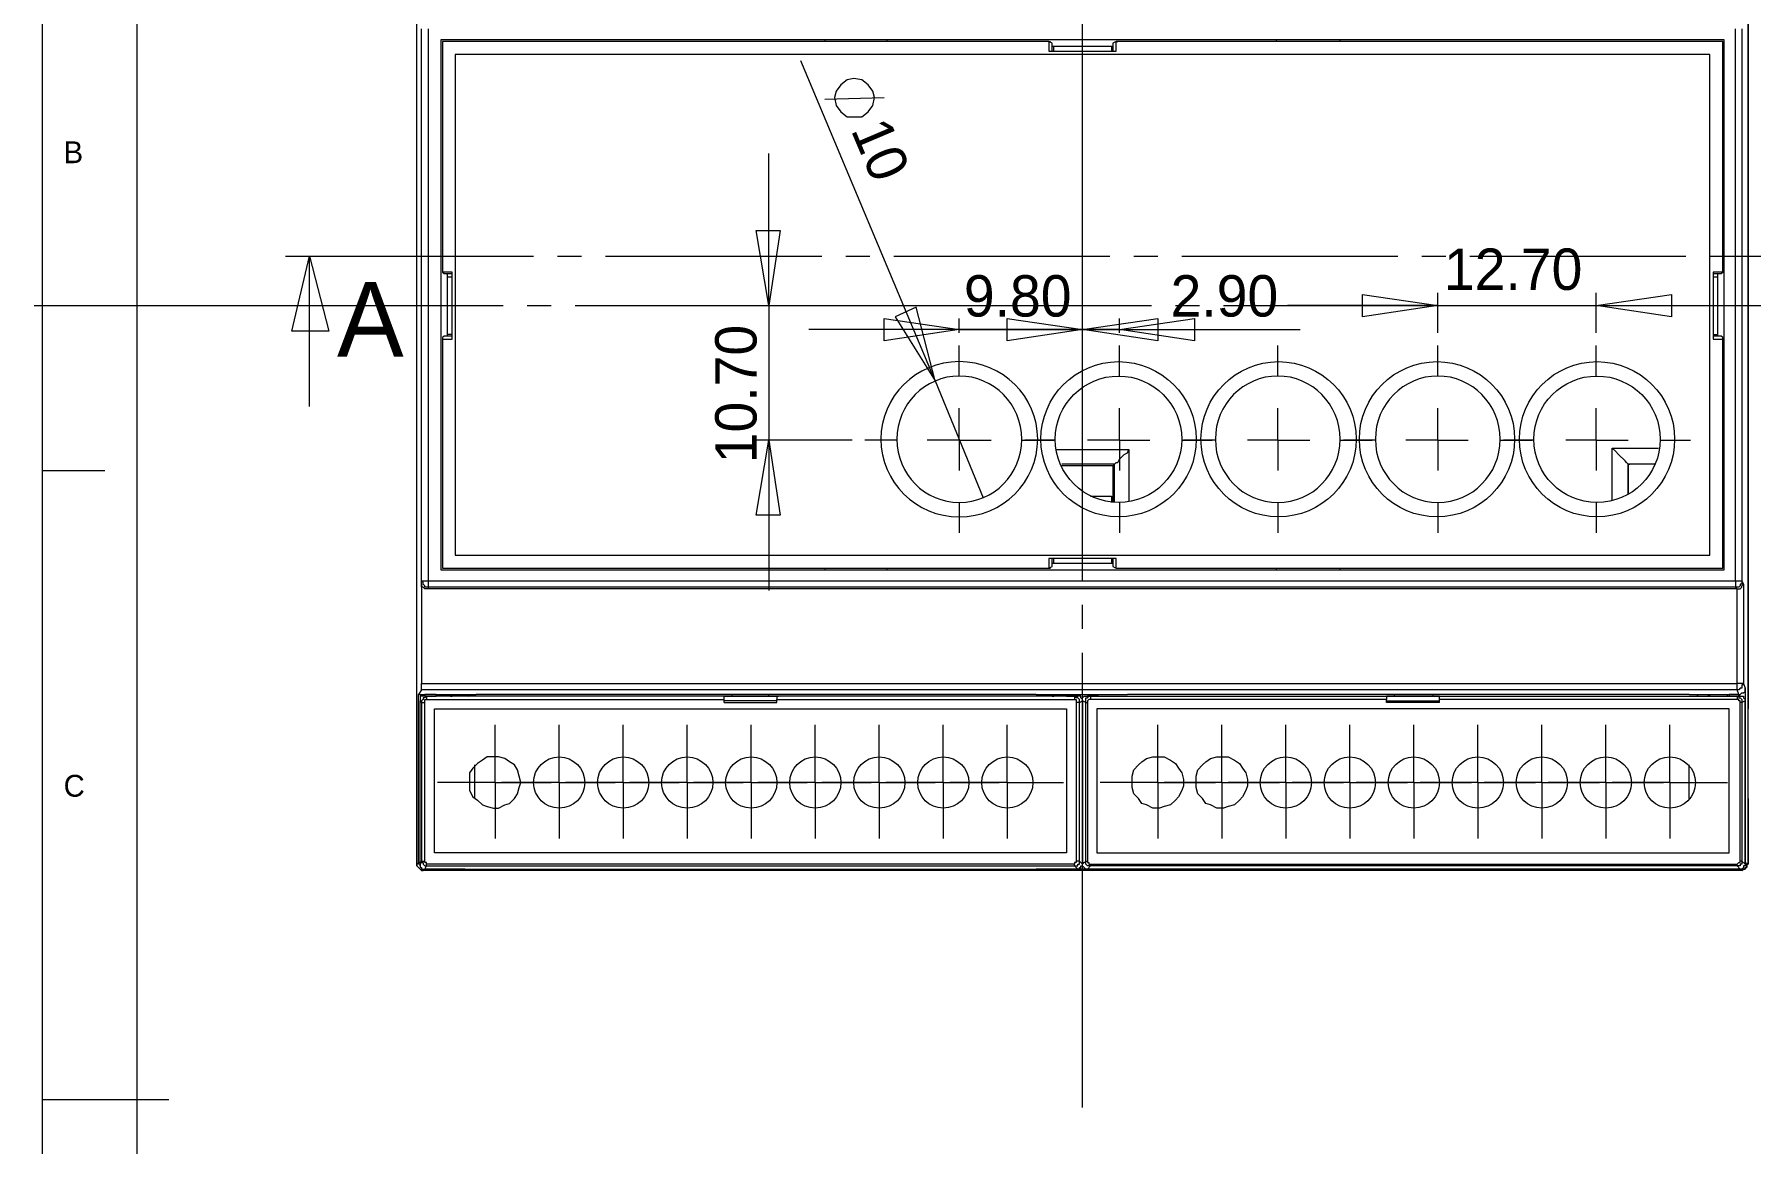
# Model space of a CAD drawing. Header units: millimetres. Extents: x 0 to 273, y 0 to 191.
# Drawn here: x 0 to 90.8, y 93.8 to 152.4 of the extents above; entities that cross this region are included whole.
import ezdxf

# ---------------------------------------------------------------- set-up
doc = ezdxf.new("R2010")
doc.units = ezdxf.units.MM

msp = doc.modelspace()

# ---------------------------------------------------------------- linework, layer by layer
at = {"color": 0, "lineweight": 0}
for points in [[(0.423333, 190.669333), (0.423333, 0)], [(5.418667, 188.129333), (5.418667, 4.148667)], [(20.235333, 116.332), (20.235333, 159.850667)], [(90.678, 116.332), (90.678, 159.850667)], [(20.235333, 116.755333), (20.235333, 159.512)], [(90.678, 159.512), (90.678, 116.755333)], [(55.456667, 123.528667), (55.456667, 154.008667)], [(20.489333, 123.528667), (20.489333, 152.738667)], [(20.828, 152.738667), (20.828, 123.528667)], [(90.000667, 123.528667), (90.000667, 152.738667)], [(90.339333, 152.738667), (90.339333, 123.528667)], [(89.408, 152.146), (21.505333, 152.146)], [(21.505333, 152.146), (21.505333, 124.121333)], [(21.59, 152.061333), (21.59, 139.869333)], [(53.678667, 152.061333), (21.59, 152.061333)], [(41.825333, 152.146), (41.825333, 152.061333)], [(45.127333, 152.061333), (45.127333, 152.146)], [(53.678667, 152.061333), (53.678667, 151.553333)], [(53.678667, 152.061333), (53.763333, 152.061333)], [(53.848, 151.976667), (53.678667, 152.061333)], [(53.848, 151.553333), (53.848, 151.976667)], [(57.065333, 151.807333), (53.848, 151.807333)], [(53.932667, 151.553333), (53.932667, 151.807333)], [(56.980667, 151.807333), (56.980667, 151.553333)], [(57.234667, 152.061333), (57.065333, 151.976667)], [(57.065333, 151.976667), (57.065333, 151.553333)], [(89.323333, 152.061333), (57.234667, 152.061333)], [(57.234667, 151.553333), (57.234667, 152.061333)], [(57.234667, 152.061333), (57.319333, 152.061333)], [(65.701333, 152.146), (65.701333, 152.061333)], [(69.088, 152.061333), (69.088, 152.146)], [(89.323333, 139.869333), (89.323333, 152.061333)], [(89.408, 124.121333), (89.408, 152.146)], [(88.646, 151.384), (22.267333, 151.384)], [(22.267333, 151.384), (22.267333, 124.883333)], [(47.667333, 134.112), (40.555333, 151.045333)], [(53.678667, 151.553333), (57.234667, 151.553333)], [(88.646, 124.883333), (88.646, 151.384)], [(41.825333, 149.013333), (44.958, 149.098)], [(38.862, 138.091333), (38.862, 146.134667)], [(38.862, 138.091333), (38.184667, 142.070667)], [(38.184667, 142.070667), (39.454667, 142.070667)], [(39.454667, 142.070667), (38.862, 138.091333)], [(13.292667, 140.716), (19.896667, 140.716)], [(13.631333, 136.736667), (14.562667, 140.716)], [(14.562667, 132.757333), (14.562667, 140.716)], [(14.562667, 140.716), (15.578667, 136.736667)], [(19.896667, 140.716), (26.416, 140.716)], [(22.098, 139.869333), (21.59, 139.869333)], [(21.59, 139.869333), (21.674667, 139.784667)], [(21.59, 139.869333), (21.674667, 139.869333)], [(22.098, 136.313333), (22.098, 139.869333)], [(27.686, 140.716), (28.956, 140.716)], [(30.226, 140.716), (35.306, 140.716)], [(35.306, 140.716), (41.656, 140.716)], [(42.926, 140.716), (44.196, 140.716)], [(45.466, 140.716), (50.546, 140.716)], [(50.546, 140.716), (56.896, 140.716)], [(58.166, 140.716), (59.436, 140.716)], [(60.706, 140.716), (65.786, 140.716)], [(65.786, 140.716), (72.136, 140.716)], [(73.406, 140.716), (74.676, 140.716)], [(75.946, 140.716), (81.026, 140.716)], [(81.026, 140.716), (87.376, 140.716)], [(88.646, 140.716), (89.492667, 140.716)], [(89.323333, 139.869333), (88.815333, 139.869333)], [(88.815333, 139.869333), (88.815333, 136.313333)], [(89.238667, 139.784667), (89.323333, 139.869333)], [(89.323333, 139.869333), (89.408, 139.869333)], [(89.492667, 140.716), (96.181333, 140.716)], [(21.674667, 139.784667), (22.098, 139.784667)], [(21.844, 139.784667), (21.844, 136.482667)], [(21.844, 139.615333), (22.098, 139.615333)], [(88.815333, 139.784667), (89.238667, 139.784667)], [(88.815333, 139.615333), (89.069333, 139.615333)], [(89.069333, 136.482667), (89.069333, 139.784667)], [(0, 138.091333), (24.807333, 138.091333)], [(26.077333, 138.091333), (27.347333, 138.091333)], [(28.617333, 138.091333), (59.097333, 138.091333)], [(38.862, 138.091333), (38.862, 130.979333)], [(60.367333, 138.091333), (61.637333, 138.091333)], [(62.907333, 138.091333), (93.387333, 138.091333)], [(74.252667, 138.091333), (66.294, 138.091333)], [(70.273333, 138.684), (74.252667, 138.091333)], [(70.273333, 137.498667), (70.273333, 138.684)], [(74.252667, 138.091333), (70.273333, 137.498667)], [(74.252667, 136.652), (74.252667, 138.768667)], [(74.252667, 138.091333), (82.634667, 138.091333)], [(82.634667, 136.652), (82.634667, 138.768667)], [(82.634667, 138.091333), (86.614, 138.684)], [(86.614, 137.498667), (82.634667, 138.091333)], [(82.634667, 138.091333), (90.678, 138.091333)], [(86.614, 138.684), (86.614, 137.498667)], [(44.958, 137.414), (48.937333, 136.821333)], [(44.958, 136.228667), (44.958, 137.414)], [(46.651333, 138.006667), (45.550667, 137.498667)], [(45.550667, 137.498667), (47.667333, 134.112)], [(47.667333, 134.112), (46.651333, 138.006667)], [(48.937333, 136.652), (48.937333, 137.414)], [(51.477333, 137.414), (55.456667, 136.821333)], [(51.477333, 136.228667), (51.477333, 137.414)], [(55.456667, 136.821333), (59.436, 137.414)], [(57.404, 136.821333), (61.383333, 137.414)], [(57.404, 136.652), (57.404, 137.414)], [(59.436, 137.414), (59.436, 136.228667)], [(61.383333, 137.414), (61.383333, 136.228667)], [(15.578667, 136.736667), (13.631333, 136.736667)], [(21.674667, 136.482667), (21.59, 136.398)], [(21.59, 136.398), (21.59, 136.313333)], [(21.59, 136.313333), (21.59, 124.206)], [(21.59, 136.313333), (22.098, 136.313333)], [(22.098, 136.482667), (21.674667, 136.482667)], [(22.098, 136.567333), (21.844, 136.567333)], [(48.937333, 136.821333), (40.978667, 136.821333)], [(48.937333, 136.821333), (44.958, 136.228667)], [(55.456667, 136.821333), (47.498, 136.821333)], [(48.937333, 136.821333), (55.456667, 136.821333)], [(55.456667, 136.821333), (51.477333, 136.228667)], [(57.404, 136.821333), (55.456667, 136.821333)], [(59.436, 136.228667), (55.456667, 136.821333)], [(55.456667, 136.821333), (63.415333, 136.821333)], [(61.383333, 136.228667), (57.404, 136.821333)], [(57.404, 136.821333), (66.971333, 136.821333)], [(88.815333, 136.567333), (89.069333, 136.567333)], [(89.238667, 136.482667), (88.815333, 136.482667)], [(88.815333, 136.313333), (89.323333, 136.313333)], [(89.323333, 136.398), (89.238667, 136.482667)], [(89.323333, 136.313333), (89.323333, 136.398)], [(89.323333, 124.206), (89.323333, 136.313333)], [(48.937333, 134.366), (48.937333, 135.974667)], [(57.404, 134.366), (57.404, 135.974667)], [(65.786, 134.366), (65.786, 135.974667)], [(74.252667, 134.366), (74.252667, 135.974667)], [(82.634667, 134.366), (82.634667, 135.974667)], [(47.667333, 134.112), (50.207333, 127.931333)], [(48.937333, 130.979333), (48.937333, 132.672667)], [(57.404, 130.979333), (57.404, 132.672667)], [(65.786, 130.979333), (65.786, 132.672667)], [(74.252667, 130.979333), (74.252667, 132.672667)], [(82.634667, 130.979333), (82.634667, 132.672667)], [(43.264667, 130.979333), (38.184667, 130.979333)], [(38.184667, 127), (38.862, 130.979333)], [(38.862, 130.979333), (38.862, 123.020667)], [(38.862, 130.979333), (39.454667, 127)], [(45.635333, 130.979333), (43.942, 130.979333)], [(48.937333, 130.979333), (47.244, 130.979333)], [(48.937333, 130.979333), (48.937333, 129.370667)], [(48.937333, 130.979333), (50.630667, 130.979333)], [(52.239333, 130.979333), (53.932667, 130.979333)], [(54.017333, 130.979333), (52.408667, 130.979333)], [(57.404, 130.979333), (55.710667, 130.979333)], [(57.404, 130.979333), (57.404, 129.370667)], [(57.404, 130.979333), (59.012667, 130.979333)], [(60.706, 130.979333), (62.314667, 130.979333)], [(62.484, 130.979333), (60.790667, 130.979333)], [(65.786, 130.979333), (64.177333, 130.979333)], [(65.786, 130.979333), (67.479333, 130.979333)], [(65.786, 130.979333), (65.786, 129.370667)], [(69.088, 130.979333), (70.781333, 130.979333)], [(70.950667, 130.979333), (69.257333, 130.979333)], [(74.252667, 130.979333), (72.559333, 130.979333)], [(74.252667, 130.979333), (75.861333, 130.979333)], [(74.252667, 130.979333), (74.252667, 129.370667)], [(77.554667, 130.979333), (79.248, 130.979333)], [(79.332667, 130.979333), (77.724, 130.979333)], [(82.634667, 130.979333), (81.026, 130.979333)], [(82.634667, 130.979333), (84.328, 130.979333)], [(82.634667, 130.979333), (82.634667, 129.370667)], [(86.021333, 130.979333), (87.63, 130.979333)], [(54.102, 130.471333), (57.912, 130.471333)], [(57.15, 129.709333), (57.234667, 129.794), (57.319333, 129.794), (57.404, 129.963333), (57.488667, 130.048), (57.658, 130.217333), (57.827333, 130.302), (57.912, 130.471333)], [(57.912, 130.471333), (57.912, 127.762)], [(83.481333, 130.556), (85.936667, 130.556)], [(83.481333, 127.762), (83.481333, 130.556)], [(84.328, 129.709333), (84.243333, 129.794), (84.158667, 129.878667), (84.074, 129.963333), (83.904667, 130.132667), (83.82, 130.217333), (83.650667, 130.386667), (83.481333, 130.556)], [(0.423333, 129.370667), (3.725333, 129.370667)], [(57.15, 129.709333), (54.356, 129.709333)], [(57.065333, 129.624667), (54.356, 129.624667)], [(57.15, 129.709333), (57.065333, 129.624667)], [(57.065333, 129.624667), (57.065333, 127.677333)], [(57.15, 127.677333), (57.15, 129.709333)], [(85.767333, 129.709333), (84.328, 129.709333)], [(84.328, 129.709333), (84.328, 128.100667)], [(85.682667, 129.709333), (84.328, 129.709333)], [(84.328, 129.709333), (84.412667, 129.709333)], [(84.328, 128.100667), (84.328, 129.709333)], [(48.937333, 127.677333), (48.937333, 126.068667)], [(55.88, 128.016), (56.980667, 128.016)], [(56.980667, 128.016), (56.980667, 127.677333)], [(57.404, 127.677333), (57.404, 126.068667)], [(65.786, 127.677333), (65.786, 126.068667)], [(74.252667, 127.677333), (74.252667, 126.068667)], [(82.634667, 127.677333), (82.634667, 126.068667)], [(39.454667, 127), (38.184667, 127)], [(22.267333, 124.883333), (88.646, 124.883333)], [(57.234667, 124.714), (53.678667, 124.714)], [(53.678667, 124.714), (53.678667, 124.206)], [(53.848, 124.290667), (53.848, 124.714)], [(53.848, 124.46), (57.065333, 124.46)], [(53.932667, 124.46), (53.932667, 124.714)], [(56.980667, 124.714), (56.980667, 124.46)], [(57.065333, 124.714), (57.065333, 124.290667)], [(57.234667, 124.206), (57.234667, 124.714)], [(20.489333, 123.528667), (20.828, 123.528667)], [(20.828, 123.19), (20.658667, 123.19), (20.658667, 123.274667), (20.574, 123.359333), (20.574, 123.444), (20.489333, 123.528667)], [(20.489333, 123.359333), (20.489333, 123.528667)], [(20.828, 123.528667), (90.000667, 123.528667)], [(20.828, 123.528667), (20.828, 123.19)], [(21.505333, 124.121333), (89.408, 124.121333)], [(21.59, 124.206), (53.678667, 124.206)], [(41.825333, 124.206), (41.825333, 124.121333)], [(45.127333, 124.121333), (45.127333, 124.206)], [(53.678667, 124.206), (53.848, 124.290667)], [(53.678667, 124.206), (53.763333, 124.206)], [(57.065333, 124.290667), (57.234667, 124.206)], [(57.234667, 124.206), (89.323333, 124.206)], [(57.234667, 124.206), (57.319333, 124.206)], [(65.701333, 124.206), (65.701333, 124.121333)], [(69.088, 124.121333), (69.088, 124.206)], [(90.000667, 123.528667), (90.000667, 123.19)], [(90.000667, 123.528667), (90.339333, 123.528667)], [(90.339333, 123.528667), (90.339333, 123.359333), (90.254667, 123.359333), (90.254667, 123.274667), (90.17, 123.19), (90.000667, 123.19)], [(90.339333, 123.528667), (90.424, 123.359333)], [(20.828, 123.105333), (20.658667, 123.105333), (20.574, 123.19), (20.489333, 123.19), (20.489333, 123.274667), (20.489333, 123.359333)], [(20.489333, 123.359333), (20.489333, 118.11)], [(90.000667, 123.19), (20.828, 123.19)], [(20.828, 123.19), (20.828, 123.105333)], [(90.085333, 123.105333), (20.828, 123.105333)], [(90.085333, 123.105333), (90.000667, 123.19)], [(90.085333, 123.105333), (90.254667, 123.105333), (90.339333, 123.19), (90.339333, 123.274667), (90.424, 123.359333)], [(90.085333, 123.105333), (90.17, 123.105333)], [(90.085333, 118.11), (90.085333, 123.105333)], [(90.424, 123.359333), (90.424, 118.11)], [(55.456667, 120.988667), (55.456667, 122.258667)], [(55.456667, 95.673333), (55.456667, 119.718667)], [(20.489333, 117.771333), (20.489333, 118.11)], [(20.489333, 118.11), (90.085333, 118.11)], [(90.085333, 117.771333), (90.085333, 118.11)], [(90.424, 118.11), (90.085333, 118.11)], [(90.424, 118.11), (90.424, 118.025333), (90.339333, 118.025333), (90.339333, 117.856), (90.254667, 117.856), (90.17, 117.771333), (90.085333, 117.771333)], [(90.424, 118.11), (90.508667, 117.856)], [(20.489333, 117.771333), (20.32, 117.517333)], [(20.32, 108.627333), (20.32, 117.517333)], [(20.32, 117.517333), (20.658667, 117.517333)], [(20.658667, 117.432667), (20.404667, 117.432667), (20.404667, 117.348), (20.404667, 117.178667)], [(20.404667, 117.178667), (20.489333, 117.094)], [(20.404667, 108.542667), (20.404667, 117.178667)], [(90.085333, 117.771333), (20.489333, 117.771333)], [(20.743333, 117.432667), (20.658667, 117.348), (20.574, 117.348), (20.574, 117.263333), (20.489333, 117.178667), (20.489333, 117.094)], [(20.658667, 117.517333), (20.658667, 117.432667)], [(21.251333, 117.517333), (20.658667, 117.517333)], [(20.743333, 117.432667), (20.658667, 117.432667)], [(20.658667, 117.432667), (21.251333, 117.432667)], [(20.658667, 117.094), (20.658667, 117.263333), (20.743333, 117.263333)], [(20.743333, 117.432667), (20.743333, 117.263333)], [(36.491333, 117.432667), (20.743333, 117.432667)], [(20.743333, 117.263333), (36.491333, 117.263333)], [(21.251333, 117.517333), (23.368, 117.517333)], [(21.251333, 117.432667), (21.251333, 117.517333)], [(21.251333, 117.517333), (21.251333, 117.432667)], [(21.251333, 117.517333), (21.251333, 117.432667)], [(22.013333, 117.432667), (21.251333, 117.432667)], [(22.013333, 117.432667), (22.098, 117.432667)], [(22.775333, 117.432667), (22.013333, 117.432667)], [(22.267333, 117.517333), (22.267333, 117.432667)], [(22.267333, 117.432667), (22.267333, 117.517333)], [(22.267333, 117.517333), (22.690667, 117.517333)], [(22.352, 117.517333), (22.436667, 117.517333)], [(22.690667, 117.517333), (22.775333, 117.517333), (22.944667, 117.432667)], [(23.029333, 117.432667), (22.775333, 117.432667)], [(36.914667, 117.432667), (23.029333, 117.432667)], [(53.001333, 117.517333), (23.368, 117.517333)], [(36.491333, 117.263333), (36.491333, 117.432667)], [(36.491333, 117.432667), (39.285333, 117.432667)], [(36.491333, 117.432667), (36.576, 117.432667)], [(36.491333, 117.094), (36.491333, 117.263333)], [(39.285333, 117.178667), (36.491333, 117.178667)], [(36.914667, 117.432667), (36.914667, 117.517333)], [(38.862, 117.432667), (36.914667, 117.432667)], [(38.862, 117.432667), (38.862, 117.517333)], [(52.747333, 117.432667), (38.862, 117.432667)], [(55.033333, 117.432667), (39.285333, 117.432667)], [(39.285333, 117.432667), (39.285333, 117.263333)], [(39.285333, 117.432667), (39.37, 117.432667)], [(39.285333, 117.263333), (55.033333, 117.263333)], [(39.285333, 117.094), (39.285333, 117.263333)], [(53.001333, 117.432667), (52.747333, 117.432667)], [(53.001333, 117.517333), (54.948667, 117.517333)], [(53.848, 117.432667), (53.001333, 117.432667)], [(53.848, 117.432667), (53.932667, 117.432667)], [(54.61, 117.432667), (53.848, 117.432667)], [(54.61, 117.432667), (55.202667, 117.432667)], [(54.948667, 117.517333), (55.964667, 117.517333)], [(54.948667, 117.432667), (54.948667, 117.517333)], [(55.033333, 117.432667), (55.033333, 117.263333)], [(55.287333, 117.094), (55.287333, 117.263333), (55.202667, 117.348), (55.118, 117.348), (55.118, 117.432667), (55.033333, 117.432667)], [(55.202667, 117.432667), (55.033333, 117.432667)], [(55.033333, 117.263333), (55.118, 117.263333), (55.118, 117.178667), (55.118, 117.094)], [(55.456667, 117.178667), (55.456667, 117.263333), (55.372, 117.348), (55.372, 117.432667), (55.287333, 117.432667), (55.202667, 117.432667)], [(55.287333, 117.094), (55.456667, 117.178667)], [(55.456667, 117.178667), (55.456667, 117.348), (55.541333, 117.432667), (55.710667, 117.432667)], [(55.456667, 117.178667), (55.456667, 108.542667)], [(55.626, 117.094), (55.456667, 117.178667)], [(55.456667, 117.178667), (55.456667, 108.542667)], [(55.626, 117.094), (55.626, 117.348), (55.710667, 117.348), (55.795333, 117.432667), (55.88, 117.432667)], [(55.710667, 117.432667), (55.88, 117.432667)], [(56.303333, 117.432667), (55.710667, 117.432667)], [(55.88, 117.263333), (55.795333, 117.263333), (55.710667, 117.178667), (55.710667, 117.094)], [(55.88, 117.432667), (55.88, 117.263333)], [(55.88, 117.432667), (71.543333, 117.432667)], [(71.543333, 117.263333), (55.88, 117.263333)], [(55.964667, 117.517333), (57.827333, 117.517333)], [(55.964667, 117.432667), (55.964667, 117.517333)], [(56.303333, 117.432667), (57.065333, 117.432667)], [(57.065333, 117.432667), (57.15, 117.432667)], [(57.065333, 117.432667), (57.827333, 117.432667)], [(87.545333, 117.517333), (57.827333, 117.517333)], [(57.827333, 117.432667), (58.081333, 117.432667)], [(58.081333, 117.432667), (71.966667, 117.432667)], [(71.543333, 117.432667), (71.543333, 117.263333)], [(74.337333, 117.432667), (71.543333, 117.432667)], [(71.543333, 117.432667), (71.628, 117.432667)], [(71.543333, 117.094), (71.543333, 117.263333)], [(71.543333, 117.178667), (74.337333, 117.178667)], [(71.966667, 117.432667), (71.966667, 117.517333)], [(71.966667, 117.432667), (73.998667, 117.432667)], [(73.998667, 117.432667), (73.998667, 117.517333)], [(73.998667, 117.432667), (87.799333, 117.432667)], [(74.337333, 117.432667), (90.085333, 117.432667)], [(74.337333, 117.263333), (74.337333, 117.432667)], [(74.337333, 117.432667), (74.422, 117.432667)], [(90.085333, 117.263333), (74.337333, 117.263333)], [(74.337333, 117.094), (74.337333, 117.263333)], [(87.545333, 117.517333), (89.662, 117.517333)], [(87.799333, 117.432667), (88.053333, 117.432667)], [(87.968667, 117.432667), (88.053333, 117.517333), (88.222667, 117.517333)], [(88.053333, 117.432667), (88.9, 117.432667)], [(88.222667, 117.517333), (88.561333, 117.517333)], [(88.561333, 117.517333), (88.561333, 117.432667)], [(88.561333, 117.517333), (88.646, 117.517333)], [(88.646, 117.432667), (88.646, 117.517333)], [(88.9, 117.432667), (88.984667, 117.432667)], [(88.9, 117.432667), (89.662, 117.432667)], [(89.577333, 117.432667), (89.577333, 117.517333)], [(89.577333, 117.432667), (89.577333, 117.517333)], [(90.17, 117.517333), (89.662, 117.517333)], [(89.662, 117.517333), (89.662, 117.432667)], [(90.254667, 117.432667), (89.662, 117.432667)], [(90.17, 117.517333), (90.085333, 117.771333)], [(90.085333, 117.432667), (90.085333, 117.263333)], [(90.085333, 117.432667), (90.17, 117.432667), (90.17, 117.348), (90.254667, 117.348), (90.339333, 117.263333), (90.339333, 117.094)], [(90.085333, 117.432667), (90.254667, 117.432667)], [(90.254667, 117.094), (90.254667, 117.178667), (90.17, 117.178667), (90.17, 117.263333), (90.085333, 117.263333)], [(90.17, 117.517333), (90.254667, 117.517333), (90.339333, 117.602), (90.424, 117.602), (90.508667, 117.686667), (90.508667, 117.856)], [(90.17, 117.432667), (90.17, 117.517333)], [(90.17, 117.517333), (90.254667, 117.517333)], [(90.254667, 117.432667), (90.424, 117.432667), (90.424, 117.348), (90.508667, 117.263333), (90.508667, 117.178667)], [(90.508667, 117.178667), (90.339333, 117.094)], [(90.508667, 117.856), (90.508667, 108.627333)], [(90.508667, 108.542667), (90.508667, 117.178667)], [(20.235333, 116.247333), (20.235333, 116.332)], [(20.235333, 112.522), (20.235333, 116.247333)], [(20.489333, 117.094), (20.658667, 117.094)], [(20.489333, 117.094), (20.489333, 108.712)], [(20.658667, 108.712), (20.658667, 117.094)], [(21.166667, 116.755333), (54.61, 116.755333)], [(21.166667, 109.135333), (21.166667, 116.755333)], [(36.491333, 117.094), (39.285333, 117.094)], [(54.61, 116.755333), (54.61, 109.135333)], [(55.118, 117.094), (55.118, 108.712)], [(55.287333, 117.094), (55.118, 117.094)], [(55.287333, 108.712), (55.287333, 117.094)], [(55.626, 108.712), (55.626, 117.094)], [(55.626, 117.094), (55.710667, 117.094)], [(55.710667, 117.094), (55.710667, 108.712)], [(89.662, 116.755333), (56.218667, 116.755333)], [(56.218667, 116.755333), (56.218667, 109.135333)], [(74.337333, 117.094), (71.543333, 117.094)], [(89.662, 109.135333), (89.662, 116.755333)], [(90.254667, 108.712), (90.254667, 117.094)], [(90.339333, 117.094), (90.254667, 117.094)], [(90.339333, 117.094), (90.339333, 108.712)], [(90.678, 116.247333), (90.678, 116.332)], [(90.678, 112.522), (90.678, 116.247333)], [(24.384, 114.554), (24.384, 115.908667)], [(27.770667, 114.554), (27.770667, 115.908667)], [(31.157333, 114.554), (31.157333, 115.908667)], [(34.544, 114.554), (34.544, 115.908667)], [(37.930667, 114.554), (37.930667, 115.908667)], [(41.317333, 114.554), (41.317333, 115.908667)], [(44.704, 114.554), (44.704, 115.908667)], [(48.090667, 114.554), (48.090667, 115.908667)], [(51.477333, 114.554), (51.477333, 115.908667)], [(59.436, 114.554), (59.436, 115.908667)], [(62.822667, 114.554), (62.822667, 115.908667)], [(66.209333, 114.554), (66.209333, 115.908667)], [(69.596, 114.554), (69.596, 115.908667)], [(72.982667, 114.554), (72.982667, 115.908667)], [(76.369333, 114.554), (76.369333, 115.908667)], [(79.756, 114.554), (79.756, 115.908667)], [(83.142667, 114.554), (83.142667, 115.908667)], [(86.529333, 114.554), (86.529333, 115.908667)], [(24.384, 112.860667), (24.384, 114.554)], [(27.770667, 112.860667), (27.770667, 114.554)], [(31.157333, 112.860667), (31.157333, 114.554)], [(34.544, 112.860667), (34.544, 114.554)], [(37.930667, 112.860667), (37.930667, 114.554)], [(41.317333, 112.860667), (41.317333, 114.554)], [(44.704, 112.860667), (44.704, 114.554)], [(48.090667, 112.860667), (48.090667, 114.554)], [(51.477333, 112.860667), (51.477333, 114.554)], [(59.436, 112.860667), (59.436, 114.554)], [(62.822667, 112.860667), (62.822667, 114.554)], [(66.209333, 112.860667), (66.209333, 114.554)], [(69.596, 112.860667), (69.596, 114.554)], [(72.982667, 112.860667), (72.982667, 114.554)], [(76.369333, 112.860667), (76.369333, 114.554)], [(79.756, 112.860667), (79.756, 114.554)], [(83.142667, 112.860667), (83.142667, 114.554)], [(86.529333, 112.860667), (86.529333, 114.554)], [(23.283333, 113.792), (23.283333, 112.014)], [(87.545333, 112.014), (87.545333, 113.792)], [(22.690667, 112.860667), (21.336, 112.860667)], [(24.384, 112.860667), (22.690667, 112.860667)], [(24.384, 112.860667), (25.992667, 112.860667)], [(24.384, 112.860667), (24.384, 111.252)], [(26.077333, 112.860667), (24.722667, 112.860667)], [(25.992667, 112.860667), (27.347333, 112.860667)], [(27.770667, 112.860667), (26.077333, 112.860667)], [(27.770667, 112.860667), (29.379333, 112.860667)], [(27.770667, 112.860667), (27.770667, 111.252)], [(29.464, 112.860667), (28.109333, 112.860667)], [(29.379333, 112.860667), (30.734, 112.860667)], [(31.157333, 112.860667), (29.464, 112.860667)], [(31.157333, 112.860667), (32.766, 112.860667)], [(31.157333, 112.860667), (31.157333, 111.252)], [(32.850667, 112.860667), (31.496, 112.860667)], [(32.766, 112.860667), (34.120667, 112.860667)], [(34.544, 112.860667), (32.850667, 112.860667)], [(34.544, 112.860667), (36.152667, 112.860667)], [(34.544, 112.860667), (34.544, 111.252)], [(36.237333, 112.860667), (34.882667, 112.860667)], [(36.152667, 112.860667), (37.507333, 112.860667)], [(37.930667, 112.860667), (36.237333, 112.860667)], [(37.930667, 112.860667), (39.539333, 112.860667)], [(37.930667, 112.860667), (37.930667, 111.252)], [(39.624, 112.860667), (38.269333, 112.860667)], [(39.539333, 112.860667), (40.894, 112.860667)], [(41.317333, 112.860667), (39.624, 112.860667)], [(41.317333, 112.860667), (42.926, 112.860667)], [(41.317333, 112.860667), (41.317333, 111.252)], [(43.010667, 112.860667), (41.656, 112.860667)], [(42.926, 112.860667), (44.280667, 112.860667)], [(44.704, 112.860667), (43.010667, 112.860667)], [(44.704, 112.860667), (46.312667, 112.860667)], [(44.704, 112.860667), (44.704, 111.252)], [(46.397333, 112.860667), (45.042667, 112.860667)], [(46.312667, 112.860667), (47.667333, 112.860667)], [(48.090667, 112.860667), (46.397333, 112.860667)], [(48.090667, 112.860667), (49.699333, 112.860667)], [(48.090667, 112.860667), (48.090667, 111.252)], [(49.784, 112.860667), (48.429333, 112.860667)], [(49.699333, 112.860667), (51.054, 112.860667)], [(51.477333, 112.860667), (49.784, 112.860667)], [(51.477333, 112.860667), (53.086, 112.860667)], [(51.477333, 112.860667), (51.477333, 111.252)], [(53.086, 112.860667), (54.440667, 112.860667)], [(57.742667, 112.860667), (56.388, 112.860667)], [(59.436, 112.860667), (57.742667, 112.860667)], [(59.436, 112.860667), (61.044667, 112.860667)], [(59.436, 112.860667), (59.436, 111.252)], [(61.129333, 112.860667), (59.774667, 112.860667)], [(61.044667, 112.860667), (62.484, 112.860667)], [(62.822667, 112.860667), (61.129333, 112.860667)], [(62.822667, 112.860667), (64.431333, 112.860667)], [(62.822667, 112.860667), (62.822667, 111.252)], [(64.516, 112.860667), (63.161333, 112.860667)], [(64.431333, 112.860667), (65.870667, 112.860667)], [(66.209333, 112.860667), (64.516, 112.860667)], [(66.209333, 112.860667), (67.818, 112.860667)], [(66.209333, 112.860667), (66.209333, 111.252)], [(67.902667, 112.860667), (66.548, 112.860667)], [(67.818, 112.860667), (69.257333, 112.860667)], [(69.596, 112.860667), (67.902667, 112.860667)], [(69.596, 112.860667), (71.204667, 112.860667)], [(69.596, 112.860667), (69.596, 111.252)], [(71.289333, 112.860667), (69.934667, 112.860667)], [(71.204667, 112.860667), (72.644, 112.860667)], [(72.982667, 112.860667), (71.289333, 112.860667)], [(72.982667, 112.860667), (74.676, 112.860667)], [(72.982667, 112.860667), (72.982667, 111.252)], [(74.676, 112.860667), (73.321333, 112.860667)], [(74.676, 112.860667), (76.030667, 112.860667)], [(76.369333, 112.860667), (74.676, 112.860667)], [(76.369333, 112.860667), (78.062667, 112.860667)], [(76.369333, 112.860667), (76.369333, 111.252)], [(78.062667, 112.860667), (76.708, 112.860667)], [(78.062667, 112.860667), (79.417333, 112.860667)], [(79.756, 112.860667), (78.062667, 112.860667)], [(79.756, 112.860667), (81.449333, 112.860667)], [(79.756, 112.860667), (79.756, 111.252)], [(81.449333, 112.860667), (80.094667, 112.860667)], [(81.449333, 112.860667), (82.804, 112.860667)], [(83.142667, 112.860667), (81.449333, 112.860667)], [(83.142667, 112.860667), (84.836, 112.860667)], [(83.142667, 112.860667), (83.142667, 111.252)], [(84.836, 112.860667), (83.481333, 112.860667)], [(84.836, 112.860667), (86.190667, 112.860667)], [(86.529333, 112.860667), (84.836, 112.860667)], [(86.529333, 112.860667), (88.222667, 112.860667)], [(86.529333, 112.860667), (86.529333, 111.252)], [(88.222667, 112.860667), (89.577333, 112.860667)], [(20.235333, 112.352667), (20.235333, 112.522)], [(20.235333, 108.542667), (20.235333, 112.352667)], [(20.235333, 108.542667), (20.235333, 112.014)], [(90.678, 112.352667), (90.678, 112.522)], [(90.678, 108.542667), (90.678, 112.352667)], [(90.678, 112.014), (90.678, 108.542667)], [(24.384, 111.252), (24.384, 109.897333)], [(27.770667, 111.252), (27.770667, 109.897333)], [(31.157333, 111.252), (31.157333, 109.897333)], [(34.544, 111.252), (34.544, 109.897333)], [(37.930667, 111.252), (37.930667, 109.897333)], [(41.317333, 111.252), (41.317333, 109.897333)], [(44.704, 111.252), (44.704, 109.897333)], [(48.090667, 111.252), (48.090667, 109.897333)], [(51.477333, 111.252), (51.477333, 109.897333)], [(59.436, 111.252), (59.436, 109.897333)], [(62.822667, 111.252), (62.822667, 109.897333)], [(66.209333, 111.252), (66.209333, 109.897333)], [(69.596, 111.252), (69.596, 109.897333)], [(72.982667, 111.252), (72.982667, 109.897333)], [(76.369333, 111.252), (76.369333, 109.897333)], [(79.756, 111.252), (79.756, 109.897333)], [(83.142667, 111.252), (83.142667, 109.897333)], [(86.529333, 111.252), (86.529333, 109.897333)], [(54.61, 109.135333), (21.166667, 109.135333)], [(56.218667, 109.135333), (89.662, 109.135333)], [(20.235333, 108.542667), (20.32, 108.627333)], [(20.574, 108.204), (20.489333, 108.204), (20.404667, 108.288667), (20.32, 108.373333), (20.235333, 108.458), (20.235333, 108.542667)], [(20.235333, 108.542667), (20.235333, 108.458), (20.32, 108.373333), (20.404667, 108.288667), (20.489333, 108.204), (20.574, 108.204)], [(20.404667, 108.458), (20.404667, 108.542667), (20.32, 108.542667), (20.32, 108.627333)], [(20.404667, 108.627333), (20.32, 108.627333)], [(20.489333, 108.712), (20.404667, 108.542667)], [(20.404667, 108.542667), (20.404667, 108.373333), (20.489333, 108.373333), (20.489333, 108.288667), (20.574, 108.288667), (20.658667, 108.288667)], [(20.489333, 108.712), (20.658667, 108.712)], [(20.489333, 108.712), (20.489333, 108.627333), (20.574, 108.627333), (20.574, 108.542667), (20.658667, 108.458), (20.743333, 108.458)], [(20.658667, 108.288667), (20.574, 108.204)], [(90.339333, 108.204), (20.574, 108.204)], [(90.339333, 108.204), (20.574, 108.204)], [(20.743333, 108.542667), (20.743333, 108.627333), (20.658667, 108.627333), (20.658667, 108.712)], [(20.658667, 108.288667), (20.743333, 108.458)], [(20.658667, 108.288667), (20.743333, 108.288667)], [(20.658667, 108.288667), (20.743333, 108.288667)], [(22.775333, 108.288667), (20.658667, 108.288667)], [(22.775333, 108.288667), (20.658667, 108.288667)], [(55.033333, 108.542667), (20.743333, 108.542667)], [(20.743333, 108.458), (20.743333, 108.542667)], [(20.743333, 108.458), (55.033333, 108.458)], [(22.775333, 108.288667), (53.001333, 108.288667)], [(22.775333, 108.288667), (22.86, 108.288667)], [(22.86, 108.288667), (22.944667, 108.288667)], [(22.86, 108.288667), (52.916667, 108.288667)], [(52.916667, 108.288667), (53.001333, 108.288667)], [(52.916667, 108.288667), (53.001333, 108.288667)], [(55.202667, 108.288667), (53.001333, 108.288667)], [(57.827333, 108.288667), (53.001333, 108.288667)], [(55.118, 108.712), (55.118, 108.627333), (55.033333, 108.627333), (55.033333, 108.542667)], [(55.033333, 108.458), (55.202667, 108.458), (55.202667, 108.542667), (55.287333, 108.542667), (55.287333, 108.627333), (55.287333, 108.712)], [(55.033333, 108.458), (55.033333, 108.542667)], [(55.033333, 108.458), (55.202667, 108.288667)], [(55.287333, 108.712), (55.118, 108.712)], [(55.202667, 108.288667), (55.287333, 108.288667), (55.287333, 108.373333), (55.372, 108.373333), (55.372, 108.458), (55.456667, 108.458), (55.456667, 108.542667)], [(55.456667, 108.542667), (55.287333, 108.712)], [(55.456667, 108.542667), (55.626, 108.712)], [(55.456667, 108.627333), (55.541333, 108.627333)], [(55.710667, 108.288667), (55.626, 108.288667), (55.541333, 108.373333), (55.456667, 108.458), (55.456667, 108.542667)], [(55.88, 108.458), (55.710667, 108.458), (55.626, 108.542667), (55.626, 108.712)], [(55.626, 108.712), (55.710667, 108.712)], [(55.710667, 108.712), (55.710667, 108.627333), (55.795333, 108.627333), (55.795333, 108.542667), (55.88, 108.542667)], [(55.88, 108.458), (55.710667, 108.288667)], [(55.710667, 108.288667), (57.827333, 108.288667)], [(55.88, 108.542667), (90.085333, 108.542667)], [(55.88, 108.458), (55.88, 108.542667)], [(90.085333, 108.458), (55.88, 108.458)], [(57.827333, 108.288667), (57.996667, 108.288667)], [(88.053333, 108.288667), (57.827333, 108.288667)], [(57.996667, 108.288667), (58.081333, 108.288667)], [(57.996667, 108.288667), (87.968667, 108.288667)], [(87.968667, 108.288667), (88.053333, 108.288667)], [(87.968667, 108.288667), (88.053333, 108.288667)], [(90.17, 108.288667), (88.053333, 108.288667)], [(88.053333, 108.288667), (90.254667, 108.288667)], [(90.085333, 108.542667), (90.17, 108.627333), (90.254667, 108.627333), (90.254667, 108.712)], [(90.339333, 108.712), (90.339333, 108.542667), (90.254667, 108.542667), (90.254667, 108.458), (90.17, 108.458), (90.085333, 108.458)], [(90.085333, 108.458), (90.085333, 108.542667)], [(90.254667, 108.288667), (90.085333, 108.458)], [(90.17, 108.288667), (90.254667, 108.288667)], [(90.254667, 108.288667), (90.17, 108.288667)], [(90.339333, 108.204), (90.17, 108.288667)], [(90.339333, 108.712), (90.254667, 108.712)], [(90.508667, 108.542667), (90.508667, 108.458), (90.424, 108.458), (90.424, 108.373333), (90.339333, 108.288667), (90.254667, 108.288667)], [(90.339333, 108.712), (90.508667, 108.542667)], [(90.678, 108.542667), (90.593333, 108.542667), (90.593333, 108.458), (90.593333, 108.373333), (90.508667, 108.373333), (90.508667, 108.288667), (90.424, 108.288667), (90.339333, 108.204)], [(90.339333, 108.204), (90.424, 108.288667), (90.508667, 108.288667), (90.508667, 108.373333), (90.593333, 108.373333), (90.593333, 108.458), (90.593333, 108.542667), (90.678, 108.542667)], [(90.508667, 108.627333), (90.508667, 108.458)], [(90.508667, 108.627333), (90.678, 108.542667)], [(0.423333, 96.096667), (7.112, 96.096667)]]:
    msp.add_lwpolyline(points, dxfattribs=at)
for points in [[(43.772667, 148.082), (44.111333, 148.336), (44.365333, 148.674667), (44.45, 149.098), (44.365333, 149.436667), (44.111333, 149.775333), (43.772667, 150.029333), (43.349333, 150.114), (43.010667, 150.029333), (42.672, 149.775333), (42.418, 149.436667), (42.333333, 149.098), (42.418, 148.674667), (42.672, 148.336), (43.010667, 148.082)], [(25.738667, 112.860667), (25.654, 113.199333), (25.569333, 113.538), (25.4, 113.792), (25.146, 113.961333), (24.892, 114.130667), (24.553333, 114.215333), (23.960667, 114.215333), (23.706667, 114.046), (23.452667, 113.876667), (23.198667, 113.622667), (23.029333, 113.368667), (23.029333, 112.437333), (23.198667, 112.098667), (23.452667, 111.929333), (23.706667, 111.675333), (23.960667, 111.590667), (24.299333, 111.506), (24.553333, 111.506), (24.892, 111.675333), (25.146, 111.76), (25.4, 112.014), (25.569333, 112.268), (25.654, 112.606667)], [(58.081333, 112.860667), (58.081333, 113.199333), (58.166, 113.538), (58.42, 113.792), (58.589333, 113.961333), (58.843333, 114.130667), (59.182, 114.215333), (59.774667, 114.215333), (60.113333, 114.046), (60.367333, 113.876667), (60.536667, 113.622667), (60.706, 113.368667), (60.790667, 113.03), (60.790667, 112.691333), (60.706, 112.437333), (60.536667, 112.098667), (60.367333, 111.929333), (60.113333, 111.675333), (59.774667, 111.590667), (59.520667, 111.506), (59.182, 111.506), (58.843333, 111.675333), (58.589333, 111.76), (58.42, 112.014), (58.166, 112.268), (58.081333, 112.606667)], [(61.468, 112.860667), (61.468, 113.199333), (61.552667, 113.538), (61.806667, 113.792), (61.976, 113.961333), (62.23, 114.130667), (62.568667, 114.215333), (63.161333, 114.215333), (63.5, 114.046), (63.754, 113.876667), (63.923333, 113.622667), (64.092667, 113.368667), (64.177333, 113.03), (64.177333, 112.691333), (64.092667, 112.437333), (63.923333, 112.098667), (63.754, 111.929333), (63.5, 111.675333), (63.161333, 111.590667), (62.907333, 111.506), (62.568667, 111.506), (62.23, 111.675333), (61.976, 111.76), (61.806667, 112.014), (61.552667, 112.268), (61.468, 112.606667)]]:
    msp.add_lwpolyline(points, close=True, dxfattribs=at)
for centre, radius in [((57.361667, 131.021667), 4.106333), ((65.828333, 131.021667), 4.106333), ((74.210333, 131.021667), 4.106333), ((82.677, 131.021667), 4.106333), ((57.361667, 131.021667), 3.344333), ((82.677, 131.021667), 3.344333), ((27.770667, 112.860667), 1.354667), ((31.157333, 112.860667), 1.354667), ((34.544, 112.860667), 1.354667), ((37.930667, 112.860667), 1.354667), ((41.317333, 112.860667), 1.354667), ((44.704, 112.860667), 1.354667), ((48.090667, 112.860667), 1.354667), ((51.477333, 112.860667), 1.354667), ((66.209333, 112.860667), 1.354667), ((69.596, 112.860667), 1.354667), ((72.982667, 112.860667), 1.354667), ((76.369333, 112.860667), 1.354667), ((79.756, 112.860667), 1.354667), ((83.142667, 112.860667), 1.354667), ((86.529333, 112.860667), 1.354667)]:
    msp.add_circle(centre, radius, dxfattribs=at)
for centre, major_axis, ratio in [((48.937333, 131.021667), (4.148667, 0), 0.989796), ((48.937333, 131.021667), (0, 3.344333), 0.987342), ((65.786, 131.021667), (0, 3.344333), 0.987342), ((74.252667, 131.021667), (0, 3.344333), 0.987342)]:
    msp.add_ellipse(centre, major_axis=major_axis, ratio=ratio, start_param=0, end_param=6.283185, dxfattribs=at)

# ---------------------------------------------------------------- texts
at = {"color": 0}
for s, insert, char_height, attachment_point, rotation in [('{\\fCenturyGothic|b0|i0|c0;10}', (45.138534, 148.221904), 2.127673, 1, 293), ('{\\fCenturyGothic|b0|i0|c0;10.70}', (38.241111, 129.751667), 2.188464, 7, 90)]:
    msp.add_mtext(s, dxfattribs=dict(at, insert=insert, char_height=char_height, attachment_point=attachment_point, rotation=rotation))
at = {"color": 0, "attachment_point": 1}
for s, insert, char_height in [('{\\fCenturyGothic|b0|i0|c0;B}', (1.552222, 146.781689), 1.155023), ('{\\fCenturyGothic|b0|i0|c0;12.70}', (74.577222, 141.112353), 2.188464), ('{\\fCenturyGothic|b0|i0|c0;A}', (16.016111, 139.347504), 3.951393), ('{\\fCenturyGothic|b0|i0|c0;9.80}', (49.177222, 139.701242), 2.188464), ('{\\fCenturyGothic|b0|i0|c0;2.90}', (60.113333, 139.701242), 2.188464), ('{\\fCenturyGothic|b0|i0|c0;C}', (1.552222, 113.267801), 1.155023)]:
    msp.add_mtext(s, dxfattribs=dict(at, insert=insert, char_height=char_height))

doc.saveas('drawing.dxf')
